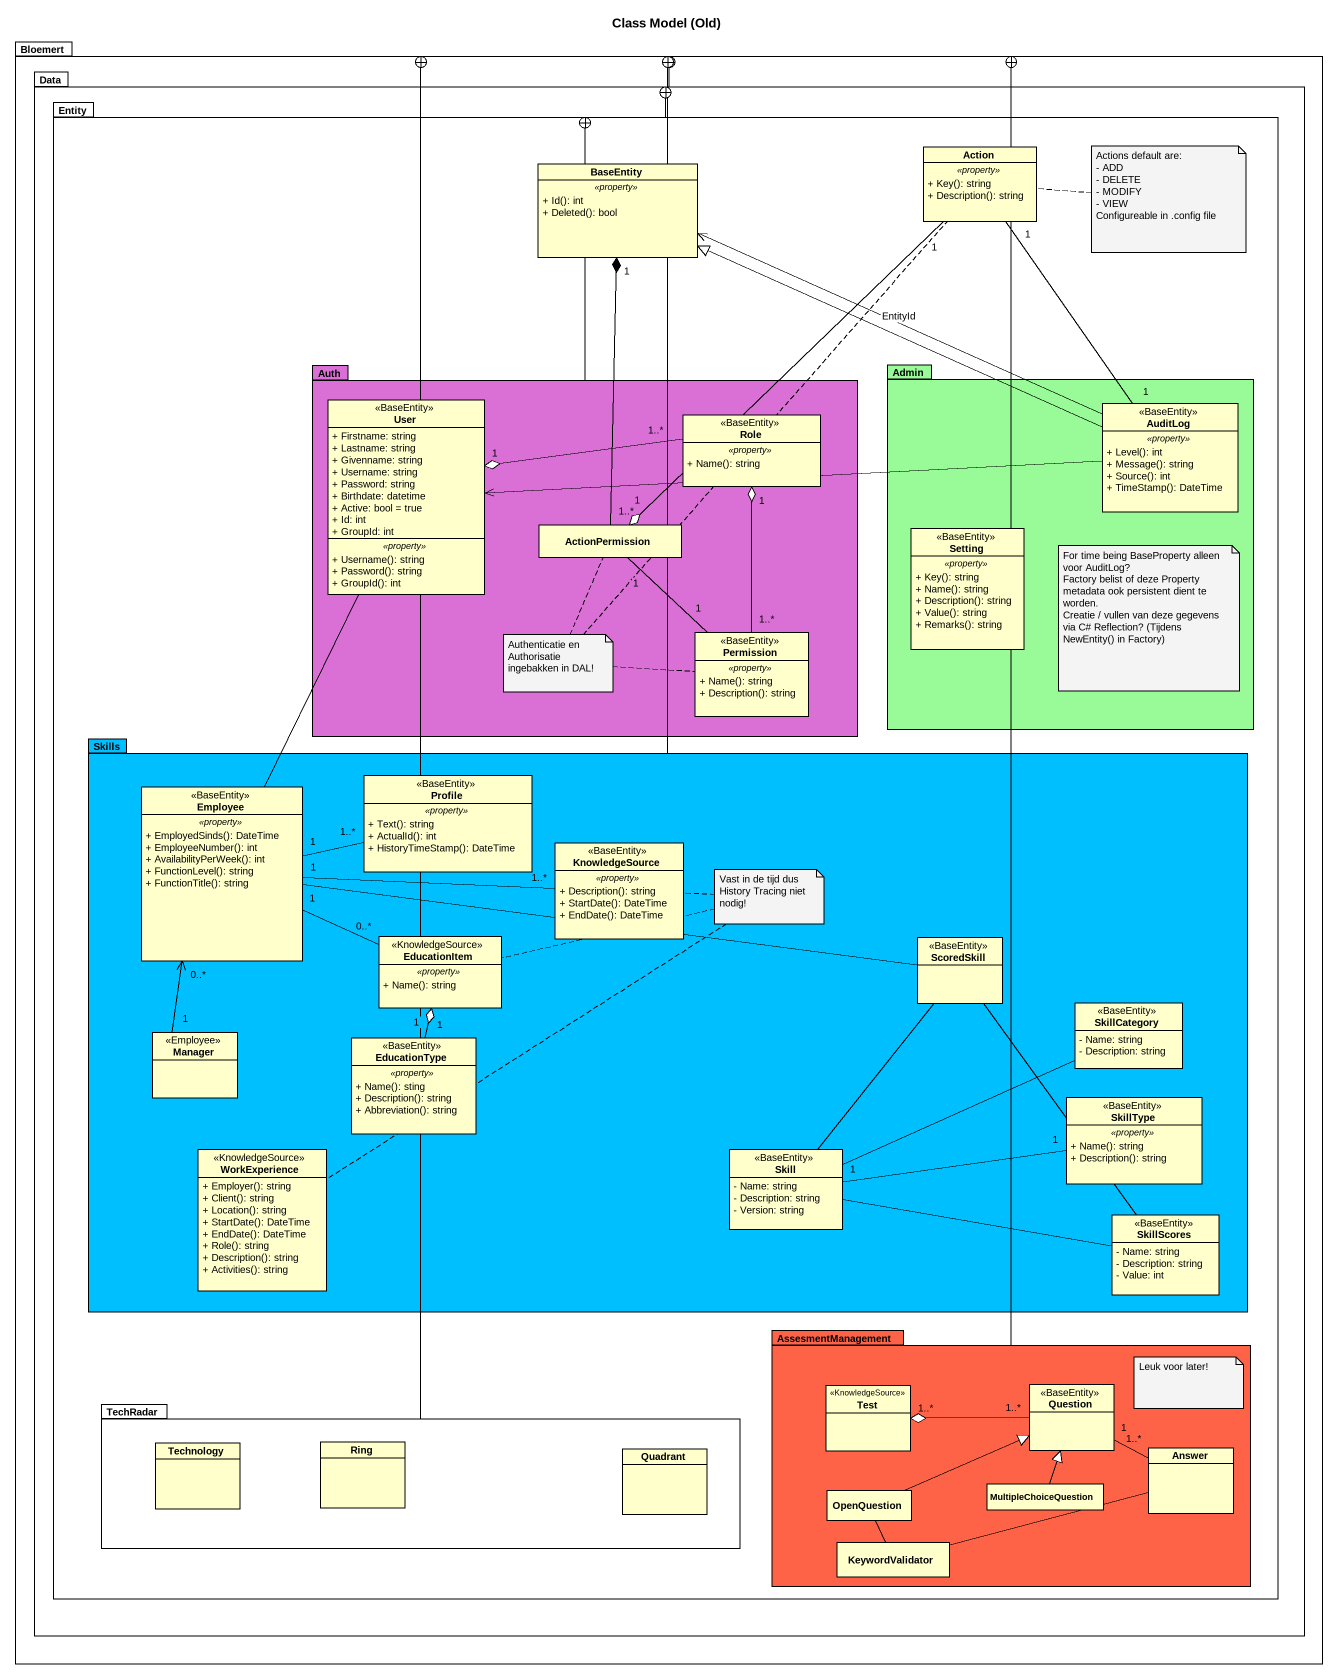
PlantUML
@startuml
title Class Model (Old)
hide circle
hide empty members
skinparam classAttributeIconSize 0
package Bloemert {
  package Data {
    package "Entity" as Entity_ {
      class BaseEntity {
        .. <<property>> ..
        + Id(): int
        + Deleted(): bool
      }
      class "Action" as Action_ {
        .. <<property>> ..
        + Key(): string
        + Description(): string
      }
      package Auth #DA70D6 {
        class User <<BaseEntity>> {
          + Firstname: string
          + Lastname: string
          + Givenname: string
          + Username: string
          + Password: string
          + Birthdate: datetime
          + Active: bool = true
          + Id: int
          + GroupId: int
          .. <<property>> ..
          + Username(): string
          + Password(): string
          + GroupId(): int
        }
        class Role <<BaseEntity>> {
          .. <<property>> ..
          + Name(): string
        }
        class ActionPermission
        class Permission <<BaseEntity>> {
          .. <<property>> ..
          + Name(): string
          + Description(): string
        }
      }
      package Admin #98FB98 {
        class AuditLog <<BaseEntity>> {
          .. <<property>> ..
          + Level(): int
          + Message(): string
          + Source(): int
          + TimeStamp(): DateTime
        }
        class Setting <<BaseEntity>> {
          .. <<property>> ..
          + Key(): string
          + Name(): string
          + Description(): string
          + Value(): string
          + Remarks(): string
        }
      }
      package Skills #00BFFF {
        class Employee <<BaseEntity>> {
          .. <<property>> ..
          + EmployedSinds(): DateTime
          + EmployeeNumber(): int
          + AvailabilityPerWeek(): int
          + FunctionLevel(): string
          + FunctionTitle(): string
        }
        class Profile <<BaseEntity>> {
          .. <<property>> ..
          + Text(): string
          + ActualId(): int
          + HistoryTimeStamp(): DateTime
        }
        class KnowledgeSource <<BaseEntity>> {
          .. <<property>> ..
          + Description(): string
          + StartDate(): DateTime
          + EndDate(): DateTime
        }
        class EducationItem <<KnowledgeSource>> {
          .. <<property>> ..
          + Name(): string
        }
        class ScoredSkill <<BaseEntity>>
        class SkillCategory <<BaseEntity>> {
          - Name: string
          - Description: string
        }
        class Manager <<Employee>>
        class EducationType <<BaseEntity>> {
          .. <<property>> ..
          + Name(): sting
          + Description(): string
          + Abbreviation(): string
        }
        class SkillType <<BaseEntity>> {
          .. <<property>> ..
          + Name(): string
          + Description(): string
        }
        class WorkExperience <<KnowledgeSource>> {
          + Employer(): string
          + Client(): string
          + Location(): string
          + StartDate(): DateTime
          + EndDate(): DateTime
          + Role(): string
          + Description(): string
          + Activities(): string
        }
        class Skill <<BaseEntity>> {
          - Name: string
          - Description: string
          - Version: string
        }
        class SkillScores <<BaseEntity>> {
          - Name: string
          - Description: string
          - Value: int
        }
      }
      package AssesmentManagement #FF6347 {
        class Test <<KnowledgeSource>>
        class Question <<BaseEntity>>
        class Answer
        class OpenQuestion
        class MultipleChoiceQuestion
        class KeywordValidator
      }
      package TechRadar {
        class Technology
        class Ring
        class Quadrant
      }
    }
  }
}
Data -up-+ Bloemert
Entity_ --+ Data
Action_ "1" -- "1" AuditLog
Action_ "1" --o "1" ActionPermission
Auth --+ Entity_
Role "1..*" -left-o "1" User
AuditLog -left-> BaseEntity : EntityId
AuditLog -left-|> BaseEntity
AuditLog -left-> User
ActionPermission "1..*" -up-* "1" BaseEntity
ActionPermission "1" -- "1" Permission
Permission "1..*" -up-o "1" Role
Skills -up-+ Bloemert
Employee -up- User
Employee "1" -right- "1..*" Profile
Employee "1" -right- "1..*" KnowledgeSource
Employee -right- ScoredSkill
EducationItem "0..*" -left- "1" Employee
ScoredSkill -- Skill
ScoredSkill -- SkillScores
Manager "1" -up-> "0..*" Employee
EducationType "1" -up-o "1" EducationItem
Skill -right- SkillCategory
Skill "1" -right- "1" SkillType
Skill -right- SkillScores
AssesmentManagement -up-+ Bloemert
TechRadar -up-+ Bloemert
Question "1..*" -left-o "1..*" Test
Answer "1..*" -left- "1" Question
OpenQuestion -right-|> Question
MultipleChoiceQuestion -up-|> Question
KeywordValidator -right- Answer
KeywordValidator -up- OpenQuestion
note right of Action_
  Actions default are:
  - ADD
  - DELETE
  - MODIFY
  - VIEW
  Configureable in .config file
end note
note as N2
  For time being BaseProperty alleen voor AuditLog?
  Factory belist of deze Property metadata ook persistent dient te worden.
  Creatie / vullen van deze gegevens via C# Reflection? (Tijdens NewEntity() in Factory)
end note
note as N3
  Authenticatie en Authorisatie ingebakken in DAL!
end note
N3 .. ActionPermission
N3 .. Action_
N3 .. Permission
note as N4
  Vast in de tijd dus History Tracing niet nodig!
end note
N4 .. WorkExperience
N4 .. EducationItem
N4 .. KnowledgeSource
note as N5
  Leuk voor later!
end note
@enduml
